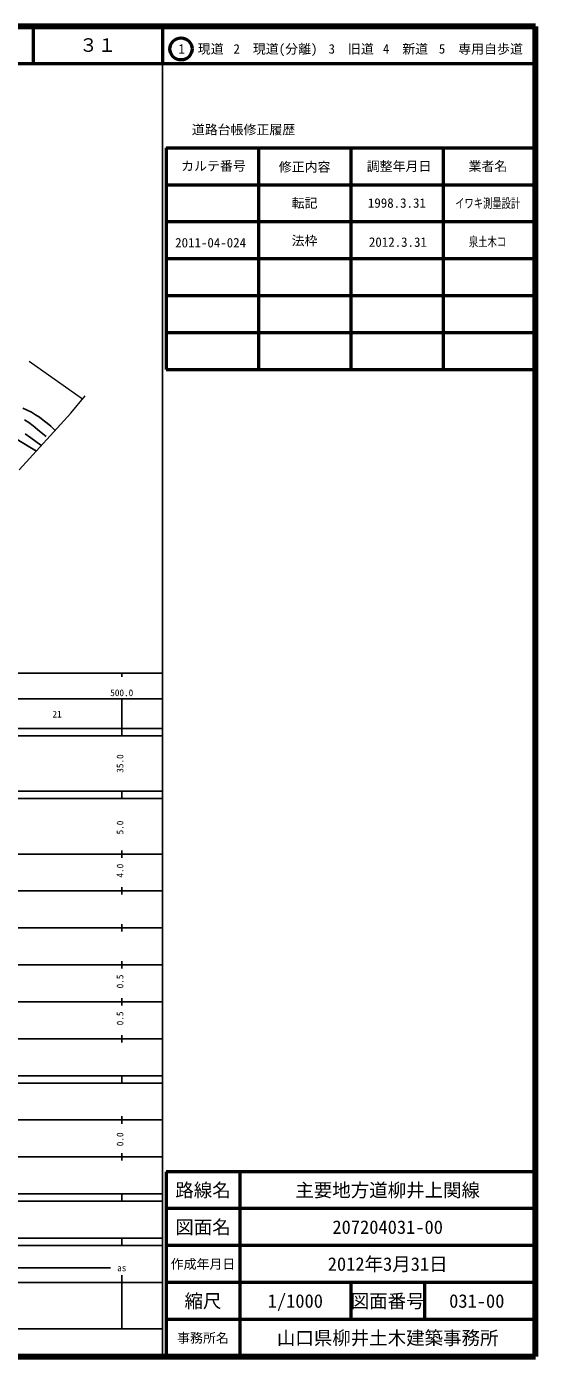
# Model space of a CAD drawing. Units: millimetres on the paper, enlarged 1000 times. Extents: x 40000 to 680000, y 20000 to 380000.
# Drawn here: x 542239 to 680000, y 20000 to 380000 of the extents above; entities that cross this region are included whole.
import ezdxf
from ezdxf.enums import TextEntityAlignment as Align

# ---------------------------------------------------------------- set-up
doc = ezdxf.new("R2010")
doc.units = ezdxf.units.MM
doc.header["$LTSCALE"] = 1000
for name, color, linetype, lineweight in [('M-BGD', 7, 'Continuous', 25), ('M-STR-HTXT', 7, 'Continuous', 13), ('M-TTL', 2, 'Continuous', 140), ('M-TTL-BAND', 7, 'Continuous', 25), ('M-TTL-FRAM', 2, 'Continuous', 50), ('M-TTL-LINE', 7, 'Continuous', 50)]:
    doc.layers.add(name, color=color, linetype=linetype, lineweight=lineweight)
doc.layers.add('M-TTL-TXT', color=7, linetype='Continuous')
doc.styles.add('ＭＳ ゴシック', font='')
doc.styles.get('ＭＳ ゴシック').set_extended_font_data('MS Gothic')

msp = doc.modelspace()

# ---------------------------------------------------------------- linework, layer by layer
at = {"layer": 'M-BGD'}
for p, q in [((554261, 275344), (540240, 260038)), ((544893, 265084), (534838, 271116))]:
    msp.add_line(p, q, dxfattribs=at)
for points in [[(541254, 276703), (542416, 276164), (543535, 275577), (544625, 274937), (545702, 274234), (546753, 273476), (547788, 272652), (548783, 271785), (549430, 271189), (550077, 270580)], [(547534, 268991), (545777, 270489), (543980, 271943), (542845, 272789), (541676, 273585)], [(541895, 269729), (543381, 268694), (544742, 267703), (546103, 266691)]]:
    msp.add_lwpolyline(points, dxfattribs=at)
at = {"layer": 'M-STR-HTXT'}
for p, q in [((557359, 279123), (542944, 289302)), ((554261, 275344), (558128, 280061))]:
    msp.add_line(p, q, dxfattribs=at)
at = {"layer": 'M-TTL'}
for p, q in [((680000, 380000), (40000, 380000)), ((680000, 20000), (680000, 380000)), ((40000, 20000), (680000, 20000))]:
    msp.add_line(p, q, dxfattribs=at)
at = {"layer": 'M-TTL-BAND'}
for p, q in [((579000, 20000), (579000, 370000)), ((40000, 205000), (579000, 205000)), ((568000, 205000), (568000, 204000)), ((68000, 198000), (579000, 198000)), ((568000, 188000), (568000, 198000)), ((40000, 190000), (579000, 190000)), ((40000, 188000), (579000, 188000)), ((40000, 173000), (579000, 173000)), ((568000, 171000), (568000, 173000)), ((40000, 171000), (579000, 171000)), ((40000, 156000), (579000, 156000)), ((568000, 155000), (568000, 157000)), ((46000, 146000), (579000, 146000)), ((568000, 145000), (568000, 147000)), ((568000, 135000), (568000, 137000)), ((52000, 136000), (579000, 136000)), ((46000, 126000), (579000, 126000)), ((568000, 125000), (568000, 127000)), ((52000, 116000), (579000, 116000)), ((568000, 115000), (568000, 117000)), ((46000, 106000), (579000, 106000)), ((568000, 105000), (568000, 107000)), ((40000, 96000), (579000, 96000)), ((40000, 94000), (579000, 94000)), ((568000, 94000), (568000, 96000)), ((49000, 84000), (579000, 84000)), ((568000, 83000), (568000, 85000)), ((40000, 74000), (579000, 74000)), ((568000, 73000), (568000, 75000)), ((40000, 64000), (579000, 64000)), ((40000, 62000), (579000, 62000)), ((568000, 62000), (568000, 64000)), ((40000, 52000), (579000, 52000)), ((568000, 50000), (568000, 52000)), ((40000, 50000), (579000, 50000)), ((71000, 44000), (565000, 44000)), ((40000, 40000), (579000, 40000)), ((568000, 27500), (568000, 42000)), ((68000, 27500), (579000, 27500))]:
    msp.add_line(p, q, dxfattribs=at)
at = {"layer": 'M-TTL-FRAM'}
for p, q in [((580000, 347197), (580000, 287197)), ((580000, 347197), (680000, 347197)), ((580000, 287197), (680000, 287197)), ((680000, 70000), (580000, 70000)), ((580000, 70000), (580000, 20000))]:
    msp.add_line(p, q, dxfattribs=at)
at = {"layer": 'M-TTL-LINE'}
for p, q in [((543997, 380000), (543997, 370000)), ((579000, 380000), (579000, 370000)), ((40000, 370000), (680000, 370000)), ((605000, 347197), (605000, 287197)), ((630000, 347197), (630000, 287197)), ((655000, 347197), (655000, 287197)), ((580000, 337197), (680000, 337197)), ((580000, 327197), (680000, 327197)), ((580000, 317197), (680000, 317197)), ((580000, 307197), (680000, 307197)), ((580000, 297197), (680000, 297197)), ((600000, 70000), (600000, 20000)), ((680000, 60000), (580000, 60000)), ((680000, 50000), (580000, 50000)), ((680000, 40000), (580000, 40000)), ((630000, 40000), (630000, 30000)), ((650000, 40000), (650000, 30000)), ((680000, 30000), (580000, 30000))]:
    msp.add_line(p, q, dxfattribs=at)
msp.add_circle((584031, 373958), 3000, dxfattribs=at)

# ---------------------------------------------------------------- texts
at = {"layer": 'M-TTL-BAND', "style": 'ＭＳ ゴシック'}
for s, p in [('500.0', (568000, 198195)), ('500.0', (568000, 198195)), ('21', (550500, 192405)), ('as', (568000, 42500))]:
    msp.add_text(s, height=1833, dxfattribs=at).set_placement(p, align=Align.BOTTOM_CENTER)
for s, p in [('35.0', (569000, 180500)), ('5.0', (569000, 163174)), ('4.0', (569000, 151500)), ('0.5', (569000, 121500)), ('0.5', (569000, 111500)), ('0.0', (569000, 78764))]:
    msp.add_text(s, height=1833, rotation=90, dxfattribs=at).set_placement(p, align=Align.BOTTOM_CENTER)
at = {"layer": 'M-TTL-TXT', "style": 'ＭＳ ゴシック'}
for s, height, p in [('３１', 3666, (561497, 375000)), ('1\u3000現道', 2566, (589448, 373958)), ('2\u3000現道(分離)', 2566, (609619, 373958)), ('3\u3000旧道', 2566, (630121, 373958)), ('4\u3000新道', 2566, (644824, 373958)), ('5\u3000専用自歩道', 2566, (665228, 373958)), ('道路台帳修正履歴', 2566, (600968, 352113)), ('カルテ番号', 2566, (592839, 342277)), ('修正内容', 2566, (617509, 342023)), ('調整年月日', 2566, (643089, 342197)), ('業者名', 2566, (667134, 342197)), ('転記', 2566, (617500, 332245)), ('1998.3.31', 2566, (642500, 332245)), ('2011-04-024', 2566, (592068, 321498)), ('法枠', 2566, (617484, 322048)), ('2012.3.31', 2566, (642771, 321665)), ('路線名', 3666, (590000, 65000)), ('路線名', 3666, (590000, 65000)), ('主要地方道柳井上関線', 3666, (640000, 65000)), ('図面名', 3666, (590000, 55000)), ('図面名', 3666, (590000, 55000)), ('207204031-00', 3666, (640000, 55000)), ('2012年3月31日', 3666, (640000, 45000)), ('作成年月日', 2566, (590000, 45000)), ('作成年月日', 2566, (590000, 45000)), ('縮尺', 3666, (590000, 35000)), ('縮尺', 3666, (590000, 35000)), ('1/1000', 3666, (615000, 35000)), ('図面番号', 3666, (640000, 35000)), ('図面番号', 3666, (640000, 35000)), ('031-00', 3666, (664125, 35000)), ('事務所名', 2566, (590000, 25000)), ('事務所名', 2566, (590000, 25000)), ('山口県柳井土木建築事務所', 3666, (640000, 25000))]:
    msp.add_text(s, height=height, dxfattribs=at).set_placement(p, align=Align.MIDDLE_CENTER)
at = {"layer": 'M-TTL-TXT', "style": 'ＭＳ ゴシック', "width": 0.7}
for s, p in [('イワキ測量設計', (667077, 332189)), ('泉土木コ', (667036, 321792))]:
    msp.add_text(s, height=2566, dxfattribs=at).set_placement(p, align=Align.MIDDLE_CENTER)

doc.saveas('drawing.dxf')
